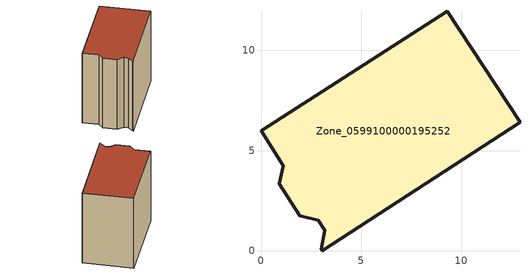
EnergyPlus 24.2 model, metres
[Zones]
Zone_0599100000195252
 floor ground (C_G): 9.31,11.95 12.94,6.4 3.05,0 3,0.08 3.18,1.01 2.85,1.53 1.94,1.74 0.92,3.34 1.12,4.24 0,6 z0
 wall outside (C_F): 12.94,6.4 9.31,11.95 0,6 1.12,4.24 0.92,3.34 1.94,1.74 2.85,1.53 3.18,1.01 3,0.08 3.05,0 12.94,6.4 z0:10.47
 roof outside (C_R): 3.05,0 12.94,6.4 9.31,11.95 0,6 1.12,4.24 0.92,3.34 1.94,1.74 2.85,1.53 3.18,1.01 3,0.08 z10.47
[BUILDING]
Pand.0599100000195252: North Axis=0; Terrain=City; Loads Convergence Tolerance Value=0.04; Temperature Convergence Tolerance Value=0.4; Solar Distribution=FullExterior; Maximum Number of Warmup Days=25; Minimum Number of Warmup Days=1
[Site:Location]
Rotterdam.The.Hague.AP_ZH_NLD Design_Conditions: Latitude=51.96; Longitude=4.45; Time Zone=1; Elevation=-4.5
[SITE:GROUNDTEMPERATURE:BUILDINGSURFACE]
18, 18, 18, 18, 18, 18, 18, 18, 18, 18, 18, 18
[MATERIAL] Thermal Absorptance=0.9; Solar Absorptance=0.7; Visible Absorptance=0.7
Name | Roughness | Thickness | Conductivity | Density | Specific Heat
G.TI.1946 | MediumSmooth | 0.15 | 1 | 540 | 1210
F.TI.1946 | Rough | 0.3 | 0.857143 | 1920 | 840
R.TI.1946 | MediumRough | 0.2 | 0.1 | 1500 | 1000
[CONSTRUCTION]
C_G: G.TI.1946
C_F: F.TI.1946
C_R: R.TI.1946
[ZONE]
Zone_0599100000195252: Type=1; Multiplier=1; Ceiling Height=Autocalculate; Volume=Autocalculate; Floor Area=autocalculate; Part of Total Floor Area=Yes
[ZONEINFILTRATION:DESIGNFLOWRATE]
Infil_Zone_0599100000195252: Zone or ZoneList or Space or SpaceList=Zone_0599100000195252; Schedule=AlwaysOn; Design Flow Rate Calculation Method=Flow/Area; Flow Rate per Floor Area=0.003; Constant Term Coefficient=1; Temperature Term Coefficient=0; Velocity Term Coefficient=0; Velocity Squared Term Coefficient=0
[HVACTEMPLATE:ZONE:IDEALLOADSAIRSYSTEM]
Zone_0599100000195252: Maximum Heating Supply Air Temperature=50; Minimum Cooling Supply Air Temperature=13; Maximum Heating Supply Air Humidity Ratio=0.0156; Minimum Cooling Supply Air Humidity Ratio=0.0077; Heating Limit=NoLimit; Cooling Limit=NoLimit; Dehumidification Control Type=ConstantSensibleHeatRatio; Cooling Sensible Heat Ratio=0.7; Dehumidification Setpoint=60; Humidification Control Type=None; Humidification Setpoint=30; Outdoor Air Method=None; Outdoor Air Flow Rate per Person=0.00944; Outdoor Air Flow Rate per Zone Floor Area=0; Outdoor Air Flow Rate per Zone=0; Demand Controlled Ventilation Type=None; Outdoor Air Economizer Type=NoEconomizer; Heat Recovery Type=None; Sensible Heat Recovery Effectiveness=0.7; Latent Heat Recovery Effectiveness=0.65
[ZONECONTROL:THERMOSTAT]
ThermostatControl_Zone_0599100000195252: Zone or ZoneList=Zone_0599100000195252; Control Type Schedule=DualSetpointControlType; Control 1=Thermostat_Zone_0599100000195252; Temperature Difference Between Cutout And Setpoint=0
[THERMOSTATSETPOINT:DUALSETPOINT]
Thermostat_Zone_0599100000195252: Heating Setpoint Temperature Schedule=HeatingSetpoint_Zone_0599100000195252; Cooling Setpoint Temperature Schedule=CoolingSetpoint_Zone_0599100000195252
[SCHEDULE:COMPACT]
HeatingSetpoint_Zone_0599100000195252: Through: 12/31, For: AllDays, Until: 24:00, 21
CoolingSetpoint_Zone_0599100000195252: Through: 12/31, For: AllDays, Until: 24:00, 24
DualSetpointControlType: Through: 12/31, For: AllDays, Until: 24:00, 4
AlwaysOn: Through: 12/31, For: AllDays, Until: 24:00, 1
